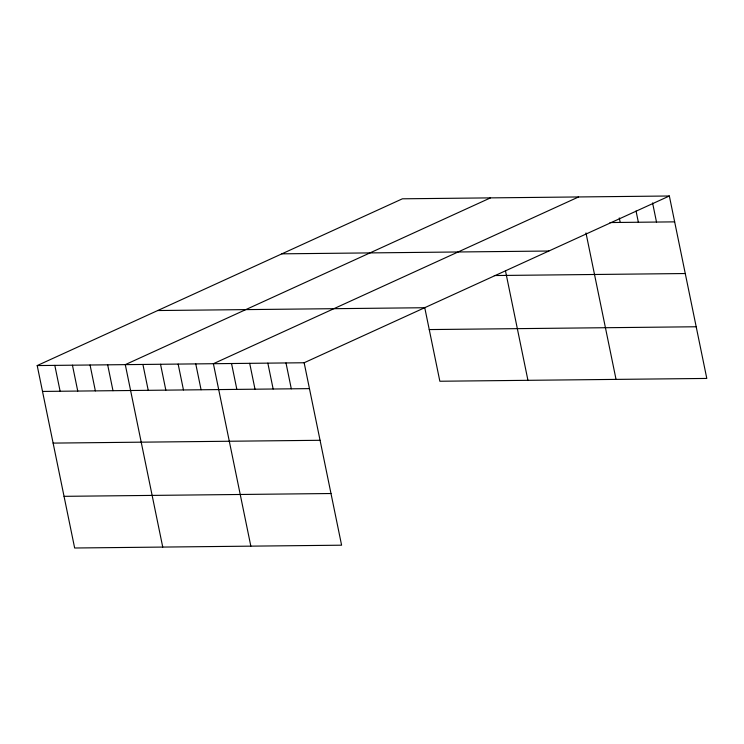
<?xml version="1.0" encoding="UTF-8"?>
<svg xmlns="http://www.w3.org/2000/svg" width="744" height="744" viewBox="0 0 744 744"><rect width="100%" height="100%" fill="white"/><g stroke="black" fill="none" stroke-linecap="round" stroke-linejoin="round"><path stroke-width="1.12" d="M669.349 195.998L304.147 362.756L341.598 545.194L74.651 548.003L37.2 365.564L402.402 198.806L669.349 195.998L706.8 378.436L439.853 381.244L424.694 307.393M490.491 197.876L125.29 364.644L162.741 547.072M578.59 196.955L213.388 363.714L250.84 546.152M609.996 222.549L674.659 221.861M281.883 253.834L548.83 251.026M494.295 275.54L685.271 273.532M157.719 310.536L424.666 307.728M429.242 329.573L696.198 326.765M37.2 365.564L304.147 362.756M42.51 391.437L309.458 388.628M53.112 443.099L320.069 440.29M64.04 496.332L330.996 493.523M652.581 202.935L656.506 222.056M636.046 210.998L638.352 222.242M619.278 217.936L620.208 222.437M585.974 232.928L616.041 379.384M505.492 270.918L527.942 380.314M285.994 362.951L291.304 388.814M267.84 363.137L273.15 389.01M249.696 363.332L255.006 389.196M231.542 363.518L236.852 389.391M195.765 363.9L201.075 389.763M178.151 364.086L183.461 389.949M160.527 364.272L165.838 390.135M142.913 364.458L148.223 390.321M107.675 364.83L112.986 390.693M90.052 365.006L95.362 390.879M72.438 365.192L77.748 391.065M54.814 365.378L60.125 391.251"/></g></svg>
